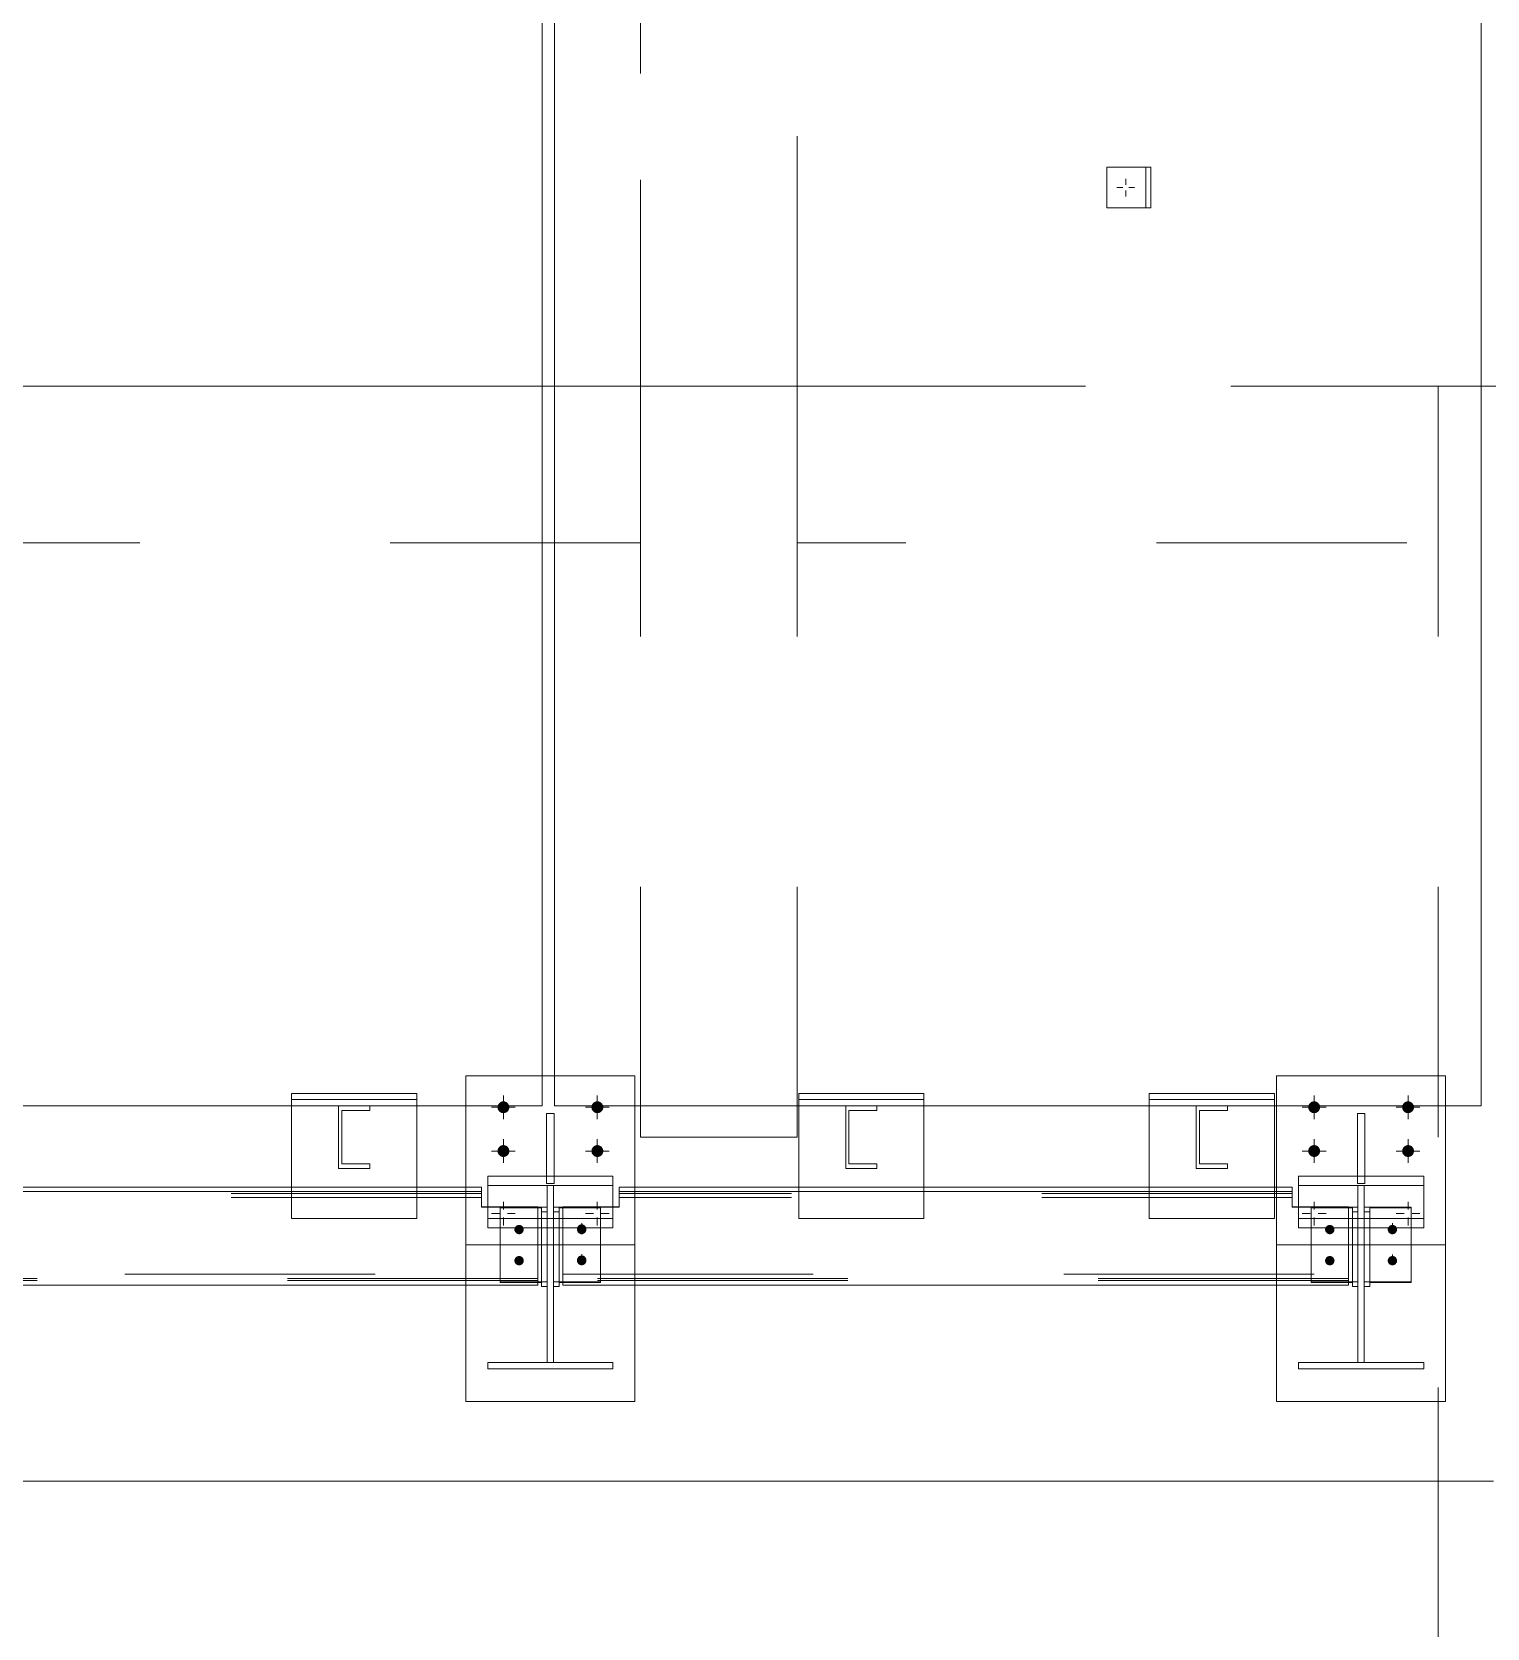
# Model space of a CAD drawing. Header units: millimetres. Extents: x 652937 to 1670132, y 1473552 to 2851037.
# Drawn here: x 663594.308 to 663596.632, y 1524459.759 to 1524462.309 of the extents above; entities that cross this region are included whole.
import ezdxf

# ---------------------------------------------------------------- set-up
doc = ezdxf.new("R2010")
doc.units = ezdxf.units.MM
doc.linetypes.add('XKITLINE00', pattern=[0])
doc.linetypes.add('XKITLINE02', pattern=[4, 2, -2])
for name, color, linetype, lineweight in [('Bolt', 7, 'Continuous', 0), ('Part', 7, 'Continuous', 0), ('S-GRID', 7, 'Continuous', 9)]:
    doc.layers.add(name, color=color, linetype=linetype, lineweight=lineweight)

# ---------------------------------------------------------------- blocks, each defined once
blk = doc.blocks.new('*A19991491')
at = {"layer": 'S-GRID', "color": 7, "linetype": 'XKITLINE00', "lineweight": 0}
for p, q in [((716.780443, 31.468115), (724.717943, 31.468115)), ((726.305443, 31.468115), (727.892943, 31.468115)), ((729.480443, 31.468115), (737.417943, 31.468115))]:
    blk.add_line(p, q, dxfattribs=at)
blk = doc.blocks.new('*A20001492')
at = {"layer": 'Part', "color": 7, "linetype": 'XKITLINE02', "lineweight": 0}
for p, q in [((716.152661, 31.468115), (723.552661, 31.468115)), ((739.209203, 31.468115), (723.652661, 31.468115)), ((731.052661, 31.468115), (723.652661, 31.468115))]:
    blk.add_line(p, q, dxfattribs=at)
at = {"layer": 'Part', "color": 7, "linetype": 'XKITLINE00', "lineweight": 0}
for p, q in [((723.652661, 31.468115), (723.552661, 31.468115)), ((731.152682, 31.468115), (731.052661, 31.468115)), ((694.159217, 22.718115), (731.152682, 22.718115))]:
    blk.add_line(p, q, dxfattribs=at)
blk = doc.blocks.new('*A22371728')
at = {"layer": 'Part', "color": 7, "linetype": 'XKITLINE00', "lineweight": 0}
for p, q in [((723.652661, 37.118115), (723.652661, 25.718115)), ((731.052661, 37.118115), (731.052661, 25.718115)), ((723.652661, 25.718115), (723.652666, 25.718115)), ((731.052661, 25.718115), (723.652661, 25.718115)), ((731.052666, 25.718115), (731.052661, 25.718115))]:
    blk.add_line(p, q, dxfattribs=at)
at = {"layer": 'Part', "color": 7, "linetype": 'XKITLINE02', "lineweight": 0}
for p, q in [((723.652666, 25.718115), (723.652666, 37.118115)), ((731.052666, 37.118115), (731.052666, 25.718115)), ((731.052666, 25.718115), (731.052661, 25.718115))]:
    blk.add_line(p, q, dxfattribs=at)
blk = doc.blocks.new('*A22381729')
at = {"layer": 'Part', "color": 7, "linetype": 'XKITLINE00', "lineweight": 0}
for p, q in [((723.552661, 25.718115), (723.552661, 37.118115)), ((716.152661, 25.718115), (723.552661, 25.718115)), ((723.552666, 25.718115), (723.552661, 25.718115))]:
    blk.add_line(p, q, dxfattribs=at)
at = {"layer": 'Part', "color": 7, "linetype": 'XKITLINE02', "lineweight": 0}
for p in [(723.552666, 37.118115), (723.552661, 25.718115)]:
    blk.add_line(p, (723.552666, 25.718115), dxfattribs=at)
blk = doc.blocks.new('*A22861777')
at = {"layer": 'Part', "color": 7, "linetype": 'XKITLINE02', "lineweight": 0}
for p, q in [((724.33923, 47.968115), (724.33923, 31.468115)), ((725.58923, 31.468115), (725.58923, 47.968115)), ((724.339217, 37.118115), (724.339217, 31.468115)), ((725.589217, 37.118115), (725.589217, 31.468115)), ((725.58923, 31.468115), (724.339217, 31.468115))]:
    blk.add_line(p, q, dxfattribs=at)
blk = doc.blocks.new('*A23071798')
at = {"layer": 'Part', "color": 7, "linetype": 'XKITLINE02', "lineweight": 0}
for p, q in [((730.709196, 31.468115), (730.709203, 31.468115)), ((730.709196, 31.468115), (730.709196, 23.357098)), ((731.052661, 31.468115), (730.709196, 31.468115)), ((730.709203, 31.468115), (730.709203, 8.791279))]:
    blk.add_line(p, q, dxfattribs=at)
at = {"layer": 'Part', "color": 7, "linetype": 'XKITLINE00', "lineweight": 0}
for p, q in [((731.152682, 31.468115), (731.052661, 31.468115)), ((730.709196, 23.357098), (730.709196, 8.791279))]:
    blk.add_line(p, q, dxfattribs=at)
blk = doc.blocks.new('*A23131804')
at = {"layer": 'Part', "color": 7, "linetype": 'XKITLINE00', "lineweight": 0}
for p, q in [((724.169207, 25.069122), (724.169205, 25.032985)), ((724.169205, 25.032985), (724.169205, 24.908566)), ((724.169205, 25.032985), (729.544205, 25.032985)), ((729.544207, 25.069122), (724.169207, 25.069122)), ((729.544205, 25.032985), (729.544207, 25.069122)), ((729.544205, 25.032985), (729.544205, 24.908566)), ((724.169205, 24.911457), (724.119196, 24.911457)), ((724.169205, 24.908566), (724.119196, 24.908566)), ((729.594196, 24.911457), (729.544205, 24.911457)), ((729.594196, 24.908566), (729.544205, 24.908566)), ((723.719205, 24.286475), (723.719205, 24.306957)), ((723.719205, 24.286475), (729.994223, 24.286475)), ((729.994223, 24.306957), (729.994223, 24.286475))]:
    blk.add_line(p, q, dxfattribs=at)
at = {"layer": 'Part', "color": 7, "linetype": 'XKITLINE02', "lineweight": 0}
for p, q in [((724.169205, 24.986108), (724.169207, 25.019355)), ((724.169207, 25.019355), (724.169207, 25.069122)), ((729.544207, 25.019355), (724.169207, 25.019355)), ((729.544207, 25.019355), (729.544205, 24.986108)), ((729.544207, 25.069122), (729.544207, 25.019355)), ((723.719205, 24.911457), (723.719205, 24.306957)), ((724.119196, 24.911457), (723.719205, 24.911457)), ((724.119196, 24.908566), (723.719205, 24.908566)), ((729.544205, 24.986108), (724.169205, 24.986108)), ((729.994223, 24.911457), (729.594196, 24.911457)), ((729.994223, 24.908566), (729.594196, 24.908566)), ((729.994223, 24.911457), (729.994223, 24.306957)), ((723.719205, 24.339133), (723.719207, 24.37238)), ((723.719207, 24.37238), (723.719207, 24.322613)), ((723.719207, 24.37238), (729.994226, 24.37238)), ((729.994226, 24.37238), (729.994223, 24.339133)), ((729.994226, 24.322613), (729.994226, 24.37238)), ((729.994223, 24.339133), (723.719205, 24.339133)), ((723.719207, 24.322613), (723.719205, 24.286475)), ((729.994226, 24.322613), (723.719207, 24.322613)), ((729.994223, 24.286475), (729.994226, 24.322613))]:
    blk.add_line(p, q, dxfattribs=at)
blk = doc.blocks.new('*A23141805')
at = {"layer": 'Part', "color": 7, "linetype": 'XKITLINE02', "lineweight": 0}
for p, q in [((726.60272, 25.818115), (725.602718, 25.818115)), ((725.602718, 25.818115), (725.602718, 25.718115)), ((725.60272, 24.818115), (725.60272, 25.818115)), ((726.602718, 25.818115), (726.602718, 25.718115)), ((726.60272, 24.818115), (726.60272, 25.818115)), ((725.602718, 25.069122), (725.602718, 24.818115)), ((726.602718, 25.069122), (726.602718, 24.818115)), ((725.602718, 24.818115), (726.60272, 24.818115))]:
    blk.add_line(p, q, dxfattribs=at)
at = {"layer": 'Part', "color": 7, "linetype": 'XKITLINE00', "lineweight": 0}
for p, q in [((725.602718, 25.718115), (725.602718, 25.069122)), ((726.602718, 25.718115), (726.602718, 25.069122))]:
    blk.add_line(p, q, dxfattribs=at)
blk = doc.blocks.new('*A23151806')
at = {"layer": 'Part', "color": 7, "linetype": 'XKITLINE02', "lineweight": 0}
for p, q in [((726.602717, 25.768115), (725.602712, 25.768115)), ((725.602712, 25.718115), (725.602712, 25.768115)), ((725.602717, 25.718115), (725.602717, 25.768115)), ((726.602712, 25.768115), (726.602717, 25.768115)), ((726.602712, 25.718115), (726.602712, 25.768115)), ((726.602717, 25.768115), (726.602717, 25.718115)), ((726.602717, 25.718115), (725.602712, 25.718115)), ((726.602717, 25.718115), (726.602712, 25.718115))]:
    blk.add_line(p, q, dxfattribs=at)
blk = doc.blocks.new('*A23341825')
at = {"layer": 'Part', "color": 7, "linetype": 'XKITLINE02', "lineweight": 0}
for p, q in [((704.359236, 31.468115), (704.359227, 31.468115)), ((704.359227, 31.468115), (724.339236, 31.468115)), ((704.359227, 30.218115), (704.359227, 31.468115)), ((724.339227, 31.468115), (724.339227, 30.218115)), ((724.339227, 30.218115), (704.359227, 30.218115)), ((724.339227, 30.218115), (724.339236, 30.218115))]:
    blk.add_line(p, q, dxfattribs=at)
blk = doc.blocks.new('*A23351826')
at = {"layer": 'Part', "color": 7, "linetype": 'XKITLINE02', "lineweight": 0}
for p, q in [((725.589236, 31.468115), (725.589227, 31.468115)), ((725.589227, 31.468115), (738.459236, 31.468115)), ((725.589227, 30.218115), (725.589227, 31.468115)), ((738.459227, 31.468115), (738.459227, 30.218115)), ((738.459227, 30.218115), (725.589227, 30.218115)), ((738.459227, 30.218115), (738.459236, 30.218115))]:
    blk.add_line(p, q, dxfattribs=at)
blk = doc.blocks.new('*A23371828')
at = {"layer": 'Part', "color": 7, "linetype": 'XKITLINE02', "lineweight": 0}
for p, q in [((725.589236, 31.468115), (724.33923, 31.468115)), ((724.33923, 31.468115), (724.33923, 25.468115)), ((725.58923, 25.468115), (725.58923, 31.468115)), ((725.589236, 25.468115), (724.33923, 25.468115))]:
    blk.add_line(p, q, dxfattribs=at)
blk = doc.blocks.new('*A23681859')
at = {"layer": 'Part', "color": 7, "linetype": 'XKITLINE00', "lineweight": 0}
for p, q in [((723.119213, 25.157076), (723.11919, 24.818495)), ((723.589209, 25.157076), (723.119213, 25.157076)), ((724.119213, 25.157076), (723.649209, 25.157076)), ((724.119213, 25.157076), (724.11919, 24.818496)), ((723.11919, 24.818495), (724.11919, 24.818496)), ((723.11919, 24.743141), (723.11919, 24.818495)), ((724.11919, 24.818496), (724.11919, 24.743142)), ((724.11919, 24.743142), (723.11919, 24.743141))]:
    blk.add_line(p, q, dxfattribs=at)
at = {"layer": 'Part', "color": 7, "linetype": 'XKITLINE02', "lineweight": 0}
for p, q in [((723.119213, 25.081723), (723.119213, 25.157076)), ((723.649209, 25.157076), (723.589209, 25.157076)), ((724.119213, 25.157076), (724.119213, 25.081723)), ((723.119213, 25.081723), (723.11919, 24.743141)), ((724.119213, 25.081723), (723.119213, 25.081723)), ((724.119213, 25.081723), (724.11919, 24.743142))]:
    blk.add_line(p, q, dxfattribs=at)
blk = doc.blocks.new('*A23691860')
at = {"layer": 'Part', "color": 7, "linetype": 'XKITLINE02', "lineweight": 0}
for p, q in [((723.594213, 25.08172), (723.59419, 24.743257)), ((723.594213, 25.08172), (723.594213, 23.668126)), ((723.644213, 25.08172), (723.594213, 25.08172)), ((723.644213, 25.08172), (723.64419, 24.743257)), ((723.644213, 23.668126), (723.644213, 25.08172)), ((723.64419, 23.668126), (723.644213, 23.668126))]:
    blk.add_line(p, q, dxfattribs=at)
at = {"layer": 'Part', "color": 7, "linetype": 'XKITLINE00', "lineweight": 0}
for p, q in [((723.59419, 24.743257), (723.59419, 23.668126)), ((723.59419, 24.743257), (723.64419, 24.743257)), ((723.64419, 24.743257), (723.64419, 23.668126)), ((723.59419, 23.668126), (723.64419, 23.668126)), ((723.644213, 23.668126), (723.64419, 23.668126))]:
    blk.add_line(p, q, dxfattribs=at)
blk = doc.blocks.new('*A23701861')
at = {"layer": 'Part', "color": 7, "linetype": 'XKITLINE00', "lineweight": 0}
for p, q in [((723.11919, 23.618126), (723.11919, 23.668126)), ((723.119213, 23.668126), (723.11919, 23.668126)), ((723.11919, 23.668126), (724.11919, 23.668126)), ((723.119213, 23.618126), (723.11919, 23.618126)), ((724.11919, 23.618126), (723.11919, 23.618126)), ((724.119213, 23.668126), (724.11919, 23.668126)), ((724.11919, 23.668126), (724.11919, 23.618126)), ((724.119213, 23.618126), (724.11919, 23.618126))]:
    blk.add_line(p, q, dxfattribs=at)
at = {"layer": 'Part', "color": 7, "linetype": 'XKITLINE02', "lineweight": 0}
for p, q in [((723.119213, 23.618126), (723.119213, 23.668126)), ((724.119213, 23.668126), (724.11919, 23.668126)), ((724.11919, 23.618126), (724.119213, 23.618126)), ((724.119213, 23.618126), (724.119213, 23.668126))]:
    blk.add_line(p, q, dxfattribs=at)
blk = doc.blocks.new('*A23711862')
at = {"layer": 'Part', "color": 7, "linetype": 'XKITLINE00', "lineweight": 0}
for p, q in [((716.669207, 25.069122), (716.669205, 25.032985)), ((716.669205, 25.032985), (716.669205, 24.908566)), ((716.669205, 25.032985), (723.069205, 25.032985)), ((723.069207, 25.069122), (716.669207, 25.069122)), ((723.069205, 25.032985), (723.069207, 25.069122)), ((723.069205, 25.032985), (723.069205, 24.908566)), ((716.619196, 24.911457), (716.669205, 24.911457)), ((716.619196, 24.908566), (716.669205, 24.908566)), ((723.119196, 24.911457), (723.069205, 24.911457)), ((723.119196, 24.908566), (723.069205, 24.908566)), ((716.219205, 24.286475), (716.219205, 24.306957)), ((716.219205, 24.286475), (723.519223, 24.286475)), ((723.519223, 24.306957), (723.519223, 24.286475))]:
    blk.add_line(p, q, dxfattribs=at)
at = {"layer": 'Part', "color": 7, "linetype": 'XKITLINE02', "lineweight": 0}
for p, q in [((716.669205, 24.986108), (716.669207, 25.019355)), ((716.669207, 25.019355), (716.669207, 25.069122)), ((723.069207, 25.019355), (716.669207, 25.019355)), ((723.069207, 25.019355), (723.069205, 24.986108)), ((723.069207, 25.069122), (723.069207, 25.019355)), ((716.219205, 24.306957), (716.219205, 24.911457)), ((716.219205, 24.911457), (716.619196, 24.911457)), ((716.219205, 24.908566), (716.619196, 24.908566)), ((723.069205, 24.986108), (716.669205, 24.986108)), ((723.519223, 24.911457), (723.119196, 24.911457)), ((723.519223, 24.908566), (723.119196, 24.908566)), ((723.519223, 24.911457), (723.519223, 24.306957)), ((716.219205, 24.339133), (716.219207, 24.37238)), ((716.219207, 24.37238), (716.219207, 24.322613)), ((716.219207, 24.37238), (723.519226, 24.37238)), ((723.519226, 24.37238), (723.519223, 24.339133)), ((723.519226, 24.322613), (723.519226, 24.37238)), ((723.519223, 24.339133), (716.219205, 24.339133)), ((716.219207, 24.322613), (716.219205, 24.286475)), ((723.519226, 24.322613), (716.219207, 24.322613)), ((723.519223, 24.286475), (723.519226, 24.322613))]:
    blk.add_line(p, q, dxfattribs=at)
blk = doc.blocks.new('*A23721863')
at = {"layer": 'Part', "color": 7, "linetype": 'XKITLINE02', "lineweight": 0}
for p, q in [((722.55272, 25.818115), (721.552718, 25.818115)), ((721.552718, 25.818115), (721.552718, 25.718115)), ((721.55272, 24.818115), (721.55272, 25.818115)), ((722.552718, 25.818115), (722.552718, 25.718115)), ((722.55272, 24.818115), (722.55272, 25.818115)), ((721.552718, 25.069122), (721.552718, 24.818115)), ((722.552718, 25.069122), (722.552718, 24.818115)), ((721.552718, 24.818115), (722.55272, 24.818115))]:
    blk.add_line(p, q, dxfattribs=at)
at = {"layer": 'Part', "color": 7, "linetype": 'XKITLINE00', "lineweight": 0}
for p, q in [((721.552718, 25.718115), (721.552718, 25.069122)), ((722.552718, 25.718115), (722.552718, 25.069122))]:
    blk.add_line(p, q, dxfattribs=at)
blk = doc.blocks.new('*A23731864')
at = {"layer": 'Part', "color": 7, "linetype": 'XKITLINE02', "lineweight": 0}
for p, q in [((722.552717, 25.768115), (721.552712, 25.768115)), ((721.552712, 25.718115), (721.552712, 25.768115)), ((721.552717, 25.718115), (721.552717, 25.768115)), ((722.552712, 25.768115), (722.552717, 25.768115)), ((722.552712, 25.718115), (722.552712, 25.768115)), ((722.552717, 25.768115), (722.552717, 25.718115)), ((722.552717, 25.718115), (721.552712, 25.718115)), ((722.552717, 25.718115), (722.552712, 25.718115))]:
    blk.add_line(p, q, dxfattribs=at)
blk = doc.blocks.new('*A23741865')
at = {"layer": 'Part', "color": 7, "linetype": 'XKITLINE00', "lineweight": 0}
for p, q in [((721.92773, 25.718115), (721.92773, 25.218115)), ((721.952735, 25.680615), (721.95273, 25.680615)), ((721.95273, 25.680615), (722.17773, 25.680615)), ((721.95273, 25.680615), (721.95273, 25.255615)), ((722.17773, 25.680615), (722.17773, 25.718115)), ((722.177735, 25.680615), (722.17773, 25.680615)), ((721.952735, 25.255615), (721.95273, 25.255615)), ((721.95273, 25.255615), (722.17773, 25.255615)), ((722.17773, 25.255615), (722.177735, 25.255615)), ((722.17773, 25.255615), (722.17773, 25.218115)), ((721.927735, 25.218115), (721.92773, 25.218115)), ((721.92773, 25.218115), (722.17773, 25.218115)), ((722.177735, 25.218115), (722.17773, 25.218115))]:
    blk.add_line(p, q, dxfattribs=at)
at = {"layer": 'Part', "color": 7, "linetype": 'XKITLINE02', "lineweight": 0}
for p, q in [((721.92773, 25.718115), (722.177735, 25.718115)), ((721.927735, 25.218115), (721.927735, 25.718115)), ((721.952735, 25.680615), (721.952735, 25.255615)), ((722.177735, 25.718115), (722.177735, 25.680615)), ((722.177735, 25.255615), (722.177735, 25.218115))]:
    blk.add_line(p, q, dxfattribs=at)
blk = doc.blocks.new('*A23751866')
at = {"layer": 'Part', "color": 7, "linetype": 'XKITLINE00', "lineweight": 0}
for p, q in [((725.97773, 25.218115), (725.97773, 25.718115)), ((726.00273, 25.680615), (726.22773, 25.680615)), ((726.00273, 25.255615), (726.00273, 25.680615)), ((726.22773, 25.680615), (726.22773, 25.718115)), ((726.227735, 25.680615), (726.22773, 25.680615)), ((726.002735, 25.255615), (726.00273, 25.255615)), ((726.22773, 25.255615), (726.00273, 25.255615)), ((726.22773, 25.255615), (726.227735, 25.255615)), ((726.22773, 25.218115), (726.22773, 25.255615)), ((725.97773, 25.218115), (726.22773, 25.218115)), ((726.227735, 25.218115), (726.22773, 25.218115))]:
    blk.add_line(p, q, dxfattribs=at)
at = {"layer": 'Part', "color": 7, "linetype": 'XKITLINE02', "lineweight": 0}
for p, q in [((725.97773, 25.718115), (726.227735, 25.718115)), ((725.977735, 25.218115), (725.977735, 25.718115)), ((726.002735, 25.255615), (726.002735, 25.680615)), ((726.227735, 25.718115), (726.227735, 25.680615)), ((726.227735, 25.680615), (726.227735, 25.680615)), ((726.227735, 25.255615), (726.227735, 25.218115)), ((726.227735, 25.218115), (726.227735, 25.218115))]:
    blk.add_line(p, q, dxfattribs=at)
blk = doc.blocks.new('*A23761867')
at = {"layer": 'Bolt'}
for points in [[(723.877, 24.767), (723.884, 24.764), (723.89, 24.761), (723.896, 24.756), (723.9, 24.751), (723.904, 24.744), (723.906, 24.737), (723.907, 24.73), (723.906, 24.723), (723.904, 24.716), (723.9, 24.709), (723.896, 24.704), (723.89, 24.699), (723.884, 24.696), (723.877, 24.693), (723.869, 24.693), (723.862, 24.693), (723.855, 24.696), (723.848, 24.699), (723.843, 24.704), (723.838, 24.709), (723.835, 24.716), (723.832, 24.723), (723.832, 24.73), (723.832, 24.737), (723.835, 24.744), (723.838, 24.751), (723.843, 24.756), (723.848, 24.761), (723.855, 24.764), (723.862, 24.767), (723.869, 24.767)], [(723.877, 24.518), (723.884, 24.516), (723.89, 24.512), (723.896, 24.508), (723.9, 24.502), (723.904, 24.495), (723.906, 24.488), (723.907, 24.481), (723.906, 24.474), (723.904, 24.467), (723.9, 24.46), (723.896, 24.455), (723.89, 24.45), (723.884, 24.447), (723.877, 24.445), (723.869, 24.444), (723.862, 24.445), (723.855, 24.447), (723.848, 24.45), (723.843, 24.455), (723.838, 24.46), (723.835, 24.467), (723.832, 24.474), (723.832, 24.481), (723.832, 24.488), (723.835, 24.495), (723.838, 24.502), (723.843, 24.508), (723.848, 24.512), (723.855, 24.516), (723.862, 24.518), (723.869, 24.518)]]:
    blk.add_hatch(color=7, dxfattribs=at).paths.add_polyline_path(points, flags=17)
at = {"layer": 'Bolt', "color": 7, "linetype": 'XKITLINE00', "lineweight": 0}
for p, q in [((723.869, 24.726), (723.869, 24.749)), ((723.869, 24.477), (723.869, 24.5))]:
    blk.add_line(p, q, dxfattribs=at)
blk = doc.blocks.new('*A23771868')
at = {"layer": 'Bolt'}
for points in [[(723.377, 24.767), (723.384, 24.764), (723.39, 24.761), (723.396, 24.756), (723.4, 24.751), (723.404, 24.744), (723.406, 24.737), (723.407, 24.73), (723.406, 24.723), (723.404, 24.716), (723.4, 24.709), (723.396, 24.704), (723.39, 24.699), (723.384, 24.696), (723.377, 24.693), (723.369, 24.693), (723.362, 24.693), (723.355, 24.696), (723.348, 24.699), (723.343, 24.704), (723.338, 24.709), (723.335, 24.716), (723.332, 24.723), (723.332, 24.73), (723.332, 24.737), (723.335, 24.744), (723.338, 24.751), (723.343, 24.756), (723.348, 24.761), (723.355, 24.764), (723.362, 24.767), (723.369, 24.767)], [(723.377, 24.518), (723.384, 24.516), (723.39, 24.512), (723.396, 24.508), (723.4, 24.502), (723.404, 24.495), (723.406, 24.488), (723.407, 24.481), (723.406, 24.474), (723.404, 24.467), (723.4, 24.46), (723.396, 24.455), (723.39, 24.45), (723.384, 24.447), (723.377, 24.445), (723.369, 24.444), (723.362, 24.445), (723.355, 24.447), (723.348, 24.45), (723.343, 24.455), (723.338, 24.46), (723.335, 24.467), (723.332, 24.474), (723.332, 24.481), (723.332, 24.488), (723.335, 24.495), (723.338, 24.502), (723.343, 24.508), (723.348, 24.512), (723.355, 24.516), (723.362, 24.518), (723.369, 24.518)]]:
    blk.add_hatch(color=7, dxfattribs=at).paths.add_polyline_path(points, flags=17)
at = {"layer": 'Bolt', "color": 7, "linetype": 'XKITLINE00', "lineweight": 0}
for p, q in [((723.369, 24.726), (723.369, 24.749)), ((723.369, 24.477), (723.369, 24.5))]:
    blk.add_line(p, q, dxfattribs=at)
blk = doc.blocks.new('*A23781869')
at = {"layer": 'Bolt'}
for points in [[(723.198, 25.716), (723.2, 25.725), (723.205, 25.733), (723.211, 25.741), (723.218, 25.747), (723.226, 25.751), (723.235, 25.754), (723.244, 25.755), (723.254, 25.754), (723.262, 25.751), (723.271, 25.747), (723.278, 25.741), (723.284, 25.733), (723.288, 25.725), (723.291, 25.716), (723.292, 25.707), (723.291, 25.698), (723.288, 25.689), (723.284, 25.681), (723.278, 25.674), (723.271, 25.668), (723.262, 25.663), (723.254, 25.661), (723.244, 25.66), (723.235, 25.661), (723.226, 25.663), (723.218, 25.668), (723.211, 25.674), (723.205, 25.681), (723.2, 25.689), (723.198, 25.698), (723.197, 25.707)], [(723.948, 25.716), (723.95, 25.725), (723.955, 25.733), (723.961, 25.741), (723.968, 25.747), (723.976, 25.751), (723.985, 25.754), (723.994, 25.755), (724.004, 25.754), (724.012, 25.751), (724.021, 25.747), (724.028, 25.741), (724.034, 25.733), (724.038, 25.725), (724.041, 25.716), (724.042, 25.707), (724.041, 25.698), (724.038, 25.689), (724.034, 25.681), (724.028, 25.674), (724.021, 25.668), (724.012, 25.663), (724.004, 25.661), (723.994, 25.66), (723.985, 25.661), (723.976, 25.663), (723.968, 25.668), (723.961, 25.674), (723.955, 25.681), (723.95, 25.689), (723.948, 25.698), (723.947, 25.707)], [(723.198, 25.366), (723.2, 25.375), (723.205, 25.383), (723.211, 25.391), (723.218, 25.397), (723.226, 25.401), (723.235, 25.404), (723.244, 25.405), (723.254, 25.404), (723.262, 25.401), (723.271, 25.397), (723.278, 25.391), (723.284, 25.383), (723.288, 25.375), (723.291, 25.366), (723.292, 25.357), (723.291, 25.348), (723.288, 25.339), (723.284, 25.331), (723.278, 25.324), (723.271, 25.318), (723.262, 25.313), (723.254, 25.311), (723.244, 25.31), (723.235, 25.311), (723.226, 25.313), (723.218, 25.318), (723.211, 25.324), (723.205, 25.331), (723.2, 25.339), (723.198, 25.348), (723.197, 25.357)], [(723.948, 25.366), (723.95, 25.375), (723.955, 25.383), (723.961, 25.391), (723.968, 25.397), (723.976, 25.401), (723.985, 25.404), (723.994, 25.405), (724.004, 25.404), (724.012, 25.401), (724.021, 25.397), (724.028, 25.391), (724.034, 25.383), (724.038, 25.375), (724.041, 25.366), (724.042, 25.357), (724.041, 25.348), (724.038, 25.339), (724.034, 25.331), (724.028, 25.324), (724.021, 25.318), (724.012, 25.313), (724.004, 25.311), (723.994, 25.31), (723.985, 25.311), (723.976, 25.313), (723.968, 25.318), (723.961, 25.324), (723.955, 25.331), (723.95, 25.339), (723.948, 25.348), (723.947, 25.357)]]:
    blk.add_hatch(color=7, dxfattribs=at).paths.add_polyline_path(points, flags=17)
at = {"layer": 'Bolt', "color": 7, "linetype": 'XKITLINE00', "lineweight": 0}
for p, q in [((723.244, 25.612), (723.244, 25.802)), ((723.994, 25.612), (723.994, 25.802)), ((723.149, 25.707), (723.339, 25.707)), ((723.899, 25.707), (724.089, 25.707)), ((723.244, 25.262), (723.244, 25.452)), ((723.994, 25.262), (723.994, 25.452)), ((723.149, 25.357), (723.339, 25.357)), ((723.899, 25.357), (724.089, 25.357)), ((723.244, 24.952), (723.244, 24.889)), ((723.994, 24.952), (723.994, 24.889)), ((723.149, 24.857), (723.213, 24.857)), ((723.244, 24.762), (723.244, 24.825)), ((723.339, 24.857), (723.276, 24.857)), ((723.899, 24.857), (723.963, 24.857)), ((723.994, 24.762), (723.994, 24.825)), ((724.089, 24.857), (724.026, 24.857))]:
    blk.add_line(p, q, dxfattribs=at)
blk = doc.blocks.new('*A23791870')
at = {"layer": 'Part', "color": 7, "linetype": 'XKITLINE02', "lineweight": 0}
for p, q in [((723.644209, 24.872364), (723.644211, 24.908501)), ((723.644209, 24.275156), (723.644209, 24.872364)), ((723.644209, 24.872364), (723.689209, 24.872364)), ((723.644211, 24.311294), (723.644211, 24.908501)), ((724.019211, 24.908501), (723.644211, 24.908501)), ((723.689209, 24.872364), (723.689211, 24.904165)), ((723.689209, 24.872364), (723.689209, 24.743142)), ((723.689211, 24.306957), (723.689211, 24.904165)), ((723.689211, 24.904165), (724.019211, 24.904165)), ((724.019211, 24.743142), (724.019211, 24.908501)), ((723.644209, 24.275156), (723.644211, 24.311294)), ((723.644211, 24.311294), (724.019211, 24.311294)), ((723.689211, 24.306957), (723.689209, 24.275156)), ((724.019211, 24.311294), (724.019211, 24.306957))]:
    blk.add_line(p, q, dxfattribs=at)
at = {"layer": 'Part', "color": 7, "linetype": 'XKITLINE00', "lineweight": 0}
for p, q in [((723.689209, 24.743142), (723.689209, 24.275156)), ((724.019211, 24.743142), (724.019211, 24.306957)), ((723.689209, 24.275156), (723.644209, 24.275156)), ((724.019211, 24.306957), (723.689211, 24.306957))]:
    blk.add_line(p, q, dxfattribs=at)
blk = doc.blocks.new('*A23801871')
at = {"layer": 'Part', "color": 7, "linetype": 'XKITLINE02', "lineweight": 0}
for p, q in [((723.219205, 24.908501), (723.219204, 24.904165)), ((723.219205, 24.908501), (723.219204, 24.743142)), ((723.219204, 24.904165), (723.549204, 24.904165)), ((723.594205, 24.908501), (723.219205, 24.908501)), ((723.549204, 24.904165), (723.549202, 24.872364)), ((723.549202, 24.872364), (723.594202, 24.872364)), ((723.549202, 24.872364), (723.549202, 24.743142)), ((723.549204, 24.904165), (723.549205, 24.306957)), ((723.594202, 24.872364), (723.594205, 24.908501)), ((723.594202, 24.872364), (723.594203, 24.275156)), ((723.594205, 24.908501), (723.594205, 24.311294)), ((723.219205, 24.311294), (723.594205, 24.311294)), ((723.549203, 24.275156), (723.549205, 24.306957)), ((723.594203, 24.275156), (723.594205, 24.311294))]:
    blk.add_line(p, q, dxfattribs=at)
at = {"layer": 'Part', "color": 7, "linetype": 'XKITLINE00', "lineweight": 0}
for p, q in [((723.219204, 24.743142), (723.219205, 24.306957)), ((723.549202, 24.743142), (723.549203, 24.275156)), ((723.549205, 24.306957), (723.219205, 24.306957)), ((723.594203, 24.275156), (723.549203, 24.275156))]:
    blk.add_line(p, q, dxfattribs=at)
blk = doc.blocks.new('*A23811872')
at = {"layer": 'Part', "color": 7, "linetype": 'XKITLINE02', "lineweight": 0}
for p, q in [((722.94424, 25.957098), (724.29424, 25.957098)), ((722.94424, 24.607098), (722.94424, 25.957098)), ((722.94424, 24.607098), (722.94424, 25.957098)), ((724.29424, 25.957098), (724.29424, 24.607098)), ((724.29424, 24.607098), (724.29424, 25.957098)), ((724.29424, 24.607098), (722.94424, 24.607098))]:
    blk.add_line(p, q, dxfattribs=at)
blk = doc.blocks.new('*A23821873')
at = {"layer": 'Part', "color": 7, "linetype": 'XKITLINE00', "lineweight": 0}
for p, q in [((723.589209, 25.096892), (723.58921, 25.657073)), ((723.64921, 25.657073), (723.58921, 25.657073)), ((723.64921, 25.657073), (723.649209, 25.096892)), ((723.649213, 25.657073), (723.64921, 25.657073)), ((723.649209, 25.096892), (723.589209, 25.096892))]:
    blk.add_line(p, q, dxfattribs=at)
at = {"layer": 'Part', "color": 7, "linetype": 'XKITLINE02', "lineweight": 0}
for p, q in [((723.589213, 25.657073), (723.589213, 25.157073)), ((723.64921, 25.657073), (723.649213, 25.657073)), ((723.649213, 25.157073), (723.649213, 25.657073)), ((723.589213, 25.157073), (723.589209, 25.096892)), ((723.649213, 25.157073), (723.589213, 25.157073)), ((723.649209, 25.096892), (723.649213, 25.157073))]:
    blk.add_line(p, q, dxfattribs=at)
blk = doc.blocks.new('*A23831874')
at = {"layer": 'Part', "color": 7, "linetype": 'XKITLINE02', "lineweight": 0}
for p, q in [((723.552661, 25.957098), (722.944233, 25.957098)), ((722.944233, 25.957098), (722.944233, 25.718115)), ((722.944234, 25.957098), (722.944234, 23.357098)), ((723.652661, 25.957098), (724.294234, 25.957098)), ((724.294233, 25.957098), (724.294233, 25.718115)), ((724.294234, 25.957098), (724.294234, 23.357098)), ((722.944233, 25.069122), (722.944233, 24.286475)), ((724.294233, 25.069122), (724.294233, 24.286475)), ((724.294234, 23.357098), (724.294234, 23.357098))]:
    blk.add_line(p, q, dxfattribs=at)
at = {"layer": 'Part', "color": 7, "linetype": 'XKITLINE00', "lineweight": 0}
for p, q in [((723.652661, 25.957098), (723.552661, 25.957098)), ((722.944233, 25.718115), (722.944233, 25.069122)), ((724.294233, 25.718115), (724.294233, 25.069122)), ((722.944233, 24.286475), (722.944233, 23.357098)), ((724.294233, 24.286475), (724.294233, 23.357098)), ((724.294233, 23.357098), (722.944233, 23.357098)), ((724.294234, 23.357098), (724.294233, 23.357098))]:
    blk.add_line(p, q, dxfattribs=at)
blk = doc.blocks.new('*A23841875')
at = {"layer": 'Bolt'}
for points in [[(723.877, 24.771), (723.884, 24.769), (723.89, 24.765), (723.896, 24.761), (723.9, 24.755), (723.904, 24.749), (723.906, 24.742), (723.907, 24.734), (723.906, 24.727), (723.904, 24.72), (723.9, 24.714), (723.896, 24.708), (723.89, 24.703), (723.884, 24.7), (723.877, 24.698), (723.869, 24.697), (723.862, 24.698), (723.855, 24.7), (723.848, 24.703), (723.843, 24.708), (723.838, 24.714), (723.835, 24.72), (723.832, 24.727), (723.832, 24.734), (723.832, 24.742), (723.835, 24.749), (723.838, 24.755), (723.843, 24.761), (723.848, 24.765), (723.855, 24.769), (723.862, 24.771), (723.869, 24.772)], [(723.877, 24.522), (723.884, 24.52), (723.89, 24.517), (723.896, 24.512), (723.9, 24.506), (723.904, 24.5), (723.906, 24.493), (723.907, 24.485), (723.906, 24.478), (723.904, 24.471), (723.9, 24.465), (723.896, 24.459), (723.89, 24.454), (723.884, 24.451), (723.877, 24.449), (723.869, 24.448), (723.862, 24.449), (723.855, 24.451), (723.848, 24.454), (723.843, 24.459), (723.838, 24.465), (723.835, 24.471), (723.832, 24.478), (723.832, 24.485), (723.832, 24.493), (723.835, 24.5), (723.838, 24.506), (723.843, 24.512), (723.848, 24.517), (723.855, 24.52), (723.862, 24.522), (723.869, 24.523)]]:
    blk.add_hatch(color=7, dxfattribs=at).paths.add_polyline_path(points, flags=17)
at = {"layer": 'Bolt', "color": 7, "linetype": 'XKITLINE00', "lineweight": 0}
for p, q in [((723.869, 24.734), (723.869, 24.782)), ((723.869, 24.485), (723.869, 24.533))]:
    blk.add_line(p, q, dxfattribs=at)
blk = doc.blocks.new('*A24381929')
at = {"layer": 'Part', "color": 7, "linetype": 'XKITLINE00', "lineweight": 0}
for p, q in [((729.594213, 25.157076), (729.59419, 24.818499)), ((730.064209, 25.157076), (729.594213, 25.157076)), ((730.594213, 25.157076), (730.124209, 25.157076)), ((730.594213, 25.157076), (730.59419, 24.8185)), ((729.59419, 24.818499), (730.59419, 24.8185)), ((729.59419, 24.743146), (729.59419, 24.818499)), ((730.59419, 24.8185), (730.59419, 24.743146)), ((730.59419, 24.743146), (729.59419, 24.743146))]:
    blk.add_line(p, q, dxfattribs=at)
at = {"layer": 'Part', "color": 7, "linetype": 'XKITLINE02', "lineweight": 0}
for p, q in [((729.594213, 25.081723), (729.594213, 25.157076)), ((730.124209, 25.157076), (730.064209, 25.157076)), ((730.594213, 25.157076), (730.594213, 25.081723)), ((729.594213, 25.081723), (729.59419, 24.743146)), ((730.594213, 25.081723), (729.594213, 25.081723)), ((730.594213, 25.081723), (730.59419, 24.743146))]:
    blk.add_line(p, q, dxfattribs=at)
blk = doc.blocks.new('*A24391930')
at = {"layer": 'Part', "color": 7, "linetype": 'XKITLINE02', "lineweight": 0}
for p, q in [((730.069213, 25.08172), (730.06919, 24.743261)), ((730.069213, 25.08172), (730.069213, 23.668126)), ((730.119213, 25.08172), (730.069213, 25.08172)), ((730.119213, 25.08172), (730.11919, 24.743261)), ((730.119213, 23.668126), (730.119213, 25.08172)), ((730.11919, 23.668126), (730.119213, 23.668126))]:
    blk.add_line(p, q, dxfattribs=at)
at = {"layer": 'Part', "color": 7, "linetype": 'XKITLINE00', "lineweight": 0}
for p, q in [((730.06919, 24.743261), (730.06919, 23.668126)), ((730.06919, 24.743261), (730.11919, 24.743261)), ((730.11919, 24.743261), (730.11919, 23.668126)), ((730.06919, 23.668126), (730.11919, 23.668126)), ((730.119213, 23.668126), (730.11919, 23.668126))]:
    blk.add_line(p, q, dxfattribs=at)
blk = doc.blocks.new('*A24401931')
at = {"layer": 'Part', "color": 7, "linetype": 'XKITLINE00', "lineweight": 0}
for p, q in [((729.59419, 23.618126), (729.59419, 23.668126)), ((729.594213, 23.668126), (729.59419, 23.668126)), ((729.59419, 23.668126), (730.59419, 23.668126)), ((729.594213, 23.618126), (729.59419, 23.618126)), ((730.59419, 23.618126), (729.59419, 23.618126)), ((730.594213, 23.668126), (730.59419, 23.668126)), ((730.59419, 23.668126), (730.59419, 23.618126)), ((730.594213, 23.618126), (730.59419, 23.618126))]:
    blk.add_line(p, q, dxfattribs=at)
at = {"layer": 'Part', "color": 7, "linetype": 'XKITLINE02', "lineweight": 0}
for p, q in [((729.594213, 23.618126), (729.594213, 23.668126)), ((730.594213, 23.668126), (730.59419, 23.668126)), ((730.59419, 23.618126), (730.594213, 23.618126)), ((730.594213, 23.618126), (730.594213, 23.668126))]:
    blk.add_line(p, q, dxfattribs=at)
blk = doc.blocks.new('*A24421933')
at = {"layer": 'Part', "color": 7, "linetype": 'XKITLINE02', "lineweight": 0}
for p, q in [((729.419233, 25.957098), (730.769234, 25.957098)), ((729.419233, 25.957098), (729.419233, 25.718115)), ((729.419234, 25.957098), (729.419234, 23.357098)), ((730.769233, 25.957098), (730.769233, 25.718115)), ((730.769234, 25.957098), (730.769234, 23.357098)), ((729.419233, 25.069122), (729.419233, 24.286475)), ((730.769234, 23.357098), (730.769234, 23.357098))]:
    blk.add_line(p, q, dxfattribs=at)
at = {"layer": 'Part', "color": 7, "linetype": 'XKITLINE00', "lineweight": 0}
for p, q in [((729.419233, 25.718115), (729.419233, 25.069122)), ((730.769233, 25.718115), (730.769233, 23.357098)), ((729.419233, 24.286475), (729.419233, 23.357098)), ((730.769233, 23.357098), (729.419233, 23.357098)), ((730.769234, 23.357098), (730.769233, 23.357098))]:
    blk.add_line(p, q, dxfattribs=at)
blk = doc.blocks.new('*A24431934')
at = {"layer": 'Part', "color": 7, "linetype": 'XKITLINE02', "lineweight": 0}
for p, q in [((729.694205, 24.908501), (729.694204, 24.904165)), ((729.694205, 24.908501), (729.694204, 24.743146)), ((729.694204, 24.904165), (730.024204, 24.904165)), ((730.069205, 24.908501), (729.694205, 24.908501)), ((730.024204, 24.904165), (730.024202, 24.872364)), ((730.024202, 24.872364), (730.069202, 24.872364)), ((730.024202, 24.872364), (730.024202, 24.743146)), ((730.024204, 24.904165), (730.024205, 24.306957)), ((730.069202, 24.872364), (730.069205, 24.908501)), ((730.069202, 24.872364), (730.069203, 24.275156)), ((730.069205, 24.908501), (730.069205, 24.311294)), ((729.694205, 24.311294), (730.069205, 24.311294)), ((730.024203, 24.275156), (730.024205, 24.306957)), ((730.069203, 24.275156), (730.069205, 24.311294))]:
    blk.add_line(p, q, dxfattribs=at)
at = {"layer": 'Part', "color": 7, "linetype": 'XKITLINE00', "lineweight": 0}
for p, q in [((729.694204, 24.743146), (729.694205, 24.306957)), ((730.024202, 24.743146), (730.024203, 24.275156)), ((730.024205, 24.306957), (729.694205, 24.306957)), ((730.069203, 24.275156), (730.024203, 24.275156))]:
    blk.add_line(p, q, dxfattribs=at)
blk = doc.blocks.new('*A24441935')
at = {"layer": 'Part', "color": 7, "linetype": 'XKITLINE02', "lineweight": 0}
for p, q in [((730.119209, 24.872364), (730.119211, 24.908501)), ((730.119209, 24.275156), (730.119209, 24.872364)), ((730.119209, 24.872364), (730.164209, 24.872364)), ((730.119211, 24.311294), (730.119211, 24.908501)), ((730.494211, 24.908501), (730.119211, 24.908501)), ((730.164209, 24.872364), (730.164211, 24.904165)), ((730.164209, 24.872364), (730.164209, 24.743146)), ((730.164211, 24.306957), (730.164211, 24.904165)), ((730.164211, 24.904165), (730.494211, 24.904165)), ((730.494211, 24.743146), (730.494211, 24.908501)), ((730.119209, 24.275156), (730.119211, 24.311294)), ((730.119211, 24.311294), (730.494211, 24.311294)), ((730.164211, 24.306957), (730.164209, 24.275156)), ((730.494211, 24.311294), (730.494211, 24.306957))]:
    blk.add_line(p, q, dxfattribs=at)
at = {"layer": 'Part', "color": 7, "linetype": 'XKITLINE00', "lineweight": 0}
for p, q in [((730.164209, 24.743146), (730.164209, 24.275156)), ((730.494211, 24.743146), (730.494211, 24.306957)), ((730.164209, 24.275156), (730.119209, 24.275156)), ((730.494211, 24.306957), (730.164211, 24.306957))]:
    blk.add_line(p, q, dxfattribs=at)
blk = doc.blocks.new('*A24451936')
at = {"layer": 'Bolt'}
for points in [[(729.852, 24.767), (729.859, 24.764), (729.865, 24.761), (729.871, 24.756), (729.875, 24.751), (729.879, 24.744), (729.881, 24.737), (729.882, 24.73), (729.881, 24.723), (729.879, 24.716), (729.875, 24.709), (729.871, 24.704), (729.865, 24.699), (729.859, 24.696), (729.852, 24.693), (729.844, 24.693), (729.837, 24.693), (729.83, 24.696), (729.823, 24.699), (729.818, 24.704), (729.813, 24.709), (729.81, 24.716), (729.807, 24.723), (729.807, 24.73), (729.807, 24.737), (729.81, 24.744), (729.813, 24.751), (729.818, 24.756), (729.823, 24.761), (729.83, 24.764), (729.837, 24.767), (729.844, 24.767)], [(729.852, 24.518), (729.859, 24.516), (729.865, 24.512), (729.871, 24.508), (729.875, 24.502), (729.879, 24.495), (729.881, 24.488), (729.882, 24.481), (729.881, 24.474), (729.879, 24.467), (729.875, 24.46), (729.871, 24.455), (729.865, 24.45), (729.859, 24.447), (729.852, 24.445), (729.844, 24.444), (729.837, 24.445), (729.83, 24.447), (729.823, 24.45), (729.818, 24.455), (729.813, 24.46), (729.81, 24.467), (729.807, 24.474), (729.807, 24.481), (729.807, 24.488), (729.81, 24.495), (729.813, 24.502), (729.818, 24.508), (729.823, 24.512), (729.83, 24.516), (729.837, 24.518), (729.844, 24.518)]]:
    blk.add_hatch(color=7, dxfattribs=at).paths.add_polyline_path(points, flags=17)
at = {"layer": 'Bolt', "color": 7, "linetype": 'XKITLINE00', "lineweight": 0}
for p, q in [((729.844, 24.726), (729.844, 24.749)), ((729.844, 24.477), (729.844, 24.5))]:
    blk.add_line(p, q, dxfattribs=at)
blk = doc.blocks.new('*A24461937')
at = {"layer": 'Bolt'}
for points in [[(730.352, 24.767), (730.359, 24.764), (730.365, 24.761), (730.371, 24.756), (730.375, 24.751), (730.379, 24.744), (730.381, 24.737), (730.382, 24.73), (730.381, 24.723), (730.379, 24.716), (730.375, 24.709), (730.371, 24.704), (730.365, 24.699), (730.359, 24.696), (730.352, 24.693), (730.344, 24.693), (730.337, 24.693), (730.33, 24.696), (730.323, 24.699), (730.318, 24.704), (730.313, 24.709), (730.31, 24.716), (730.307, 24.723), (730.307, 24.73), (730.307, 24.737), (730.31, 24.744), (730.313, 24.751), (730.318, 24.756), (730.323, 24.761), (730.33, 24.764), (730.337, 24.767), (730.344, 24.767)], [(730.352, 24.518), (730.359, 24.516), (730.365, 24.512), (730.371, 24.508), (730.375, 24.502), (730.379, 24.495), (730.381, 24.488), (730.382, 24.481), (730.381, 24.474), (730.379, 24.467), (730.375, 24.46), (730.371, 24.455), (730.365, 24.45), (730.359, 24.447), (730.352, 24.445), (730.344, 24.444), (730.337, 24.445), (730.33, 24.447), (730.323, 24.45), (730.318, 24.455), (730.313, 24.46), (730.31, 24.467), (730.307, 24.474), (730.307, 24.481), (730.307, 24.488), (730.31, 24.495), (730.313, 24.502), (730.318, 24.508), (730.323, 24.512), (730.33, 24.516), (730.337, 24.518), (730.344, 24.518)]]:
    blk.add_hatch(color=7, dxfattribs=at).paths.add_polyline_path(points, flags=17)
at = {"layer": 'Bolt', "color": 7, "linetype": 'XKITLINE00', "lineweight": 0}
for p, q in [((730.344, 24.728), (730.344, 24.78)), ((730.344, 24.48), (730.344, 24.531))]:
    blk.add_line(p, q, dxfattribs=at)
blk = doc.blocks.new('*A24481939')
at = {"layer": 'Part', "color": 7, "linetype": 'XKITLINE00', "lineweight": 0}
for p, q in [((730.064209, 25.096892), (730.06421, 25.657073)), ((730.12421, 25.657073), (730.06421, 25.657073)), ((730.12421, 25.657073), (730.124209, 25.096892)), ((730.124213, 25.657073), (730.12421, 25.657073)), ((730.124209, 25.096892), (730.064209, 25.096892))]:
    blk.add_line(p, q, dxfattribs=at)
at = {"layer": 'Part', "color": 7, "linetype": 'XKITLINE02', "lineweight": 0}
for p, q in [((730.064213, 25.657073), (730.064213, 25.157073)), ((730.12421, 25.657073), (730.124213, 25.657073)), ((730.124213, 25.157073), (730.124213, 25.657073)), ((730.064213, 25.157073), (730.064209, 25.096892)), ((730.124213, 25.157073), (730.064213, 25.157073)), ((730.124209, 25.096892), (730.124213, 25.157073))]:
    blk.add_line(p, q, dxfattribs=at)
blk = doc.blocks.new('*A24491940')
at = {"layer": 'Bolt'}
for points in [[(729.673, 25.716), (729.675, 25.725), (729.68, 25.733), (729.686, 25.741), (729.693, 25.747), (729.701, 25.751), (729.71, 25.754), (729.719, 25.755), (729.729, 25.754), (729.737, 25.751), (729.746, 25.747), (729.753, 25.741), (729.759, 25.733), (729.763, 25.725), (729.766, 25.716), (729.767, 25.707), (729.766, 25.698), (729.763, 25.689), (729.759, 25.681), (729.753, 25.674), (729.746, 25.668), (729.737, 25.663), (729.729, 25.661), (729.719, 25.66), (729.71, 25.661), (729.701, 25.663), (729.693, 25.668), (729.686, 25.674), (729.68, 25.681), (729.675, 25.689), (729.673, 25.698), (729.672, 25.707)], [(730.423, 25.716), (730.425, 25.725), (730.43, 25.733), (730.436, 25.741), (730.443, 25.747), (730.451, 25.751), (730.46, 25.754), (730.469, 25.755), (730.479, 25.754), (730.487, 25.751), (730.496, 25.747), (730.503, 25.741), (730.509, 25.733), (730.513, 25.725), (730.516, 25.716), (730.517, 25.707), (730.516, 25.698), (730.513, 25.689), (730.509, 25.681), (730.503, 25.674), (730.496, 25.668), (730.487, 25.663), (730.479, 25.661), (730.469, 25.66), (730.46, 25.661), (730.451, 25.663), (730.443, 25.668), (730.436, 25.674), (730.43, 25.681), (730.425, 25.689), (730.423, 25.698), (730.422, 25.707)], [(729.673, 25.366), (729.675, 25.375), (729.68, 25.383), (729.686, 25.391), (729.693, 25.397), (729.701, 25.401), (729.71, 25.404), (729.719, 25.405), (729.729, 25.404), (729.737, 25.401), (729.746, 25.397), (729.753, 25.391), (729.759, 25.383), (729.763, 25.375), (729.766, 25.366), (729.767, 25.357), (729.766, 25.348), (729.763, 25.339), (729.759, 25.331), (729.753, 25.324), (729.746, 25.318), (729.737, 25.313), (729.729, 25.311), (729.719, 25.31), (729.71, 25.311), (729.701, 25.313), (729.693, 25.318), (729.686, 25.324), (729.68, 25.331), (729.675, 25.339), (729.673, 25.348), (729.672, 25.357)], [(730.423, 25.366), (730.425, 25.375), (730.43, 25.383), (730.436, 25.391), (730.443, 25.397), (730.451, 25.401), (730.46, 25.404), (730.469, 25.405), (730.479, 25.404), (730.487, 25.401), (730.496, 25.397), (730.503, 25.391), (730.509, 25.383), (730.513, 25.375), (730.516, 25.366), (730.517, 25.357), (730.516, 25.348), (730.513, 25.339), (730.509, 25.331), (730.503, 25.324), (730.496, 25.318), (730.487, 25.313), (730.479, 25.311), (730.469, 25.31), (730.46, 25.311), (730.451, 25.313), (730.443, 25.318), (730.436, 25.324), (730.43, 25.331), (730.425, 25.339), (730.423, 25.348), (730.422, 25.357)]]:
    blk.add_hatch(color=7, dxfattribs=at).paths.add_polyline_path(points, flags=17)
at = {"layer": 'Bolt', "color": 7, "linetype": 'XKITLINE00', "lineweight": 0}
for p, q in [((729.719, 25.612), (729.719, 25.802)), ((730.469, 25.612), (730.469, 25.802)), ((729.624, 25.707), (729.814, 25.707)), ((730.374, 25.707), (730.564, 25.707)), ((729.719, 25.262), (729.719, 25.452)), ((730.469, 25.262), (730.469, 25.452)), ((729.624, 25.357), (729.814, 25.357)), ((730.374, 25.357), (730.564, 25.357)), ((729.719, 24.952), (729.719, 24.889)), ((730.469, 24.952), (730.469, 24.889)), ((729.624, 24.857), (729.688, 24.857)), ((729.719, 24.762), (729.719, 24.825)), ((729.814, 24.857), (729.751, 24.857)), ((730.374, 24.857), (730.438, 24.857)), ((730.469, 24.762), (730.469, 24.825)), ((730.564, 24.857), (730.501, 24.857))]:
    blk.add_line(p, q, dxfattribs=at)
blk = doc.blocks.new('*A24501941')
at = {"layer": 'Part', "color": 7, "linetype": 'XKITLINE00', "lineweight": 0}
for p, q in [((728.77773, 25.218115), (728.77773, 25.718115)), ((728.80273, 25.680615), (729.02773, 25.680615)), ((728.80273, 25.255615), (728.80273, 25.680615)), ((729.02773, 25.680615), (729.02773, 25.718115)), ((729.027735, 25.680615), (729.02773, 25.680615)), ((728.802735, 25.255615), (728.80273, 25.255615)), ((729.02773, 25.255615), (728.80273, 25.255615)), ((729.02773, 25.255615), (729.027735, 25.255615)), ((729.02773, 25.218115), (729.02773, 25.255615)), ((728.77773, 25.218115), (729.02773, 25.218115)), ((729.027735, 25.218115), (729.02773, 25.218115))]:
    blk.add_line(p, q, dxfattribs=at)
at = {"layer": 'Part', "color": 7, "linetype": 'XKITLINE02', "lineweight": 0}
for p, q in [((728.77773, 25.718115), (729.027735, 25.718115)), ((728.777735, 25.218115), (728.777735, 25.718115)), ((728.802735, 25.255615), (728.802735, 25.680615)), ((729.027735, 25.718115), (729.027735, 25.680615)), ((729.027735, 25.680615), (729.027735, 25.680615)), ((729.027735, 25.255615), (729.027735, 25.218115)), ((729.027735, 25.218115), (729.027735, 25.218115))]:
    blk.add_line(p, q, dxfattribs=at)
blk = doc.blocks.new('*A24511942')
at = {"layer": 'Part', "color": 7, "linetype": 'XKITLINE02', "lineweight": 0}
for p, q in [((729.402717, 25.768115), (728.402712, 25.768115)), ((728.402712, 25.718115), (728.402712, 25.768115)), ((728.402717, 25.718115), (728.402717, 25.768115)), ((729.402712, 25.768115), (729.402717, 25.768115)), ((729.402712, 25.718115), (729.402712, 25.768115)), ((729.402717, 25.768115), (729.402717, 25.718115)), ((729.402717, 25.718115), (728.402712, 25.718115)), ((729.402717, 25.718115), (729.402712, 25.718115))]:
    blk.add_line(p, q, dxfattribs=at)
blk = doc.blocks.new('*A24521943')
at = {"layer": 'Part', "color": 7, "linetype": 'XKITLINE02', "lineweight": 0}
for p, q in [((729.40272, 25.818115), (728.402718, 25.818115)), ((728.402718, 25.818115), (728.402718, 25.718115)), ((728.40272, 25.818115), (728.40272, 24.818115)), ((729.402718, 25.818115), (729.402718, 25.718115)), ((729.40272, 24.818115), (729.40272, 25.818115)), ((728.402718, 25.069122), (728.402718, 24.818115)), ((729.402718, 25.069122), (729.402718, 24.818115)), ((728.402718, 24.818115), (729.40272, 24.818115))]:
    blk.add_line(p, q, dxfattribs=at)
at = {"layer": 'Part', "color": 7, "linetype": 'XKITLINE00', "lineweight": 0}
for p, q in [((728.402718, 25.718115), (728.402718, 25.069122)), ((729.402718, 25.718115), (729.402718, 25.069122))]:
    blk.add_line(p, q, dxfattribs=at)
blk = doc.blocks.new('*A24531944')
at = {"layer": 'Part', "color": 7, "linetype": 'XKITLINE02', "lineweight": 0}
for p, q in [((729.41924, 25.957098), (730.76924, 25.957098)), ((729.41924, 24.607098), (729.41924, 25.957098)), ((729.41924, 24.607098), (729.41924, 25.957098)), ((730.76924, 25.957098), (730.76924, 24.607098)), ((730.76924, 24.607098), (730.76924, 25.957098)), ((730.76924, 24.607098), (729.41924, 24.607098))]:
    blk.add_line(p, q, dxfattribs=at)
blk = doc.blocks.new('*A24741965')
at = {"layer": 'Part', "color": 7, "linetype": 'XKITLINE02', "lineweight": 0}
for p, q in [((728.414454, 33.218115), (728.064451, 33.218115)), ((728.064451, 33.218115), (728.064451, 32.893115)), ((728.064451, 32.893115), (728.064451, 33.218115)), ((728.374454, 33.218115), (728.374451, 33.218115)), ((728.374451, 32.893115), (728.374451, 33.218115)), ((728.414451, 33.218115), (728.414451, 32.893115)), ((728.414451, 32.893115), (728.064451, 32.893115)), ((728.414454, 32.893115), (728.414451, 32.893115))]:
    blk.add_line(p, q, dxfattribs=at)
blk = doc.blocks.new('*A24751966')
at = {"layer": 'Bolt', "color": 7, "linetype": 'XKITLINE00', "lineweight": 0}
for p, q in [((728.144451, 33.055615), (728.191071, 33.055615)), ((728.214451, 33.125615), (728.214451, 33.078995)), ((728.284451, 33.055615), (728.237831, 33.055615)), ((728.214451, 32.985615), (728.214451, 33.032235))]:
    blk.add_line(p, q, dxfattribs=at)
blk = doc.blocks.new('si11')
at = {"color": 7, "lineweight": 0, "xscale": 200, "yscale": 200, "zscale": 200}
for name in ['*A22381729', '*A22371728', '*A22861777', '*A24741965', '*A24751966', '*A19991491', '*A20001492', '*A23341825', '*A23371828', '*A23351826', '*A23071798', '*A23811872', '*A23831874', '*A24421933', '*A24531944', '*A23721863', '*A23781869', '*A23141805', '*A24521943', '*A24491940', '*A23731864', '*A23741865', '*A23151806', '*A23751866', '*A24511942', '*A24501941', '*A23821873', '*A24481939', '*A23681859', '*A24381929', '*A23711862', '*A23691860', '*A23131804', '*A24391930', '*A23801871', '*A23791870', '*A24431934', '*A24441935', '*A23841875', '*A24461937', '*A23771868', '*A23761867', '*A24451936', '*A23701861', '*A24401931']:
    blk.add_blockref(name, (-125633.2, 57033.4), dxfattribs=at)

msp = doc.modelspace()

# ---------------------------------------------------------------- block references
at = {"color": 7, "xscale": 0.001, "yscale": 0.001, "zscale": 0.001}
msp.add_blockref('si11', (663576.0456, 1524398.4161), dxfattribs=at)

doc.saveas('drawing.dxf')
